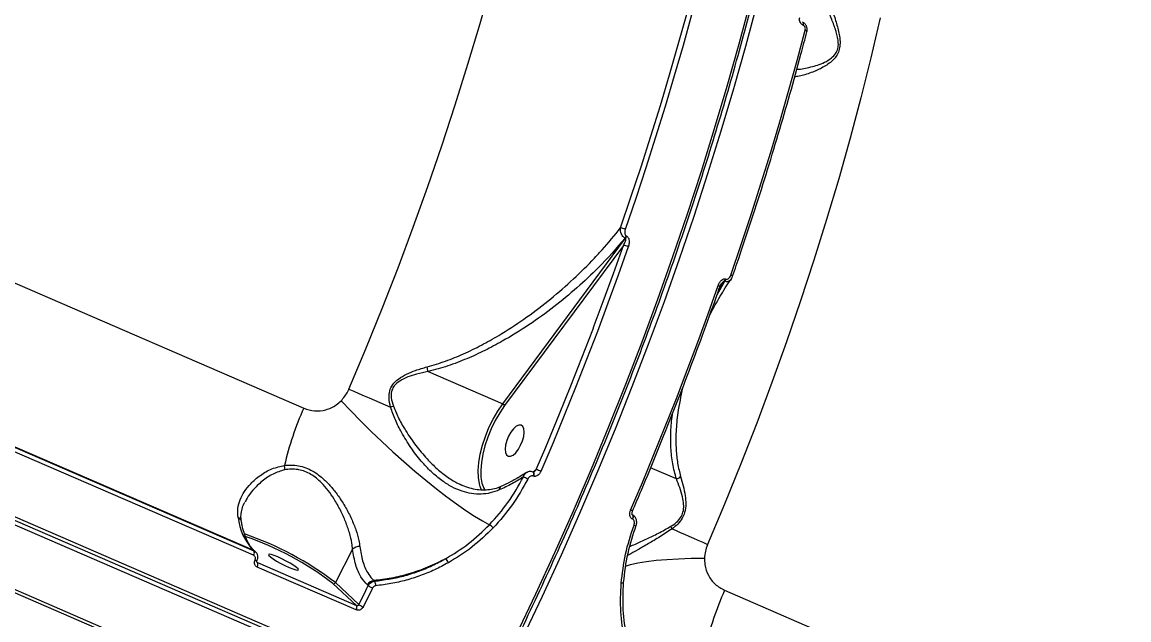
# Model space of a CAD drawing. Header units: millimetres. Extents: x -6523 to 7556, y -5559 to 6101.
# Drawn here: x 2301 to 2596.1, y -2129.6 to -1970.1 of the extents above; entities that cross this region are included whole.
import ezdxf

# ---------------------------------------------------------------- set-up
doc = ezdxf.new("R2010")
doc.units = ezdxf.units.MM
for name, color, linetype in [('DIKOM_ОБЪЕКТ', 7, 'Continuous'), ('DIKOM_РАЗМЕР_ЗОНА', 7, 'Continuous'), ('DIKOM_РАЗМЕР_ОБЪЕКТА', 7, 'Continuous')]:
    doc.layers.add(name, color=color, linetype=linetype)
doc.styles.add('style1', font='arial.ttf', dxfattribs={"width": 0.8})
doc.dimstyles.new('1-50', dxfattribs={"dimtxt": 300, "dimasz": 200, "dimexe": 100, "dimexo": 0, "dimgap": 100, "dimtad": 1, "dimtxsty": 'style1', "dimcen": 200, "dimclrd": 7, "dimclre": 7, "dimclrt": 7, "dimadec": 1, "dimazin": 2, "dimtfac": 1, "dimtmove": 0, "dimatfit": 2, "dimfxl": 0, "dimlwd": 25, "dimlwe": 18, "dimarcsym": 0})

# ---------------------------------------------------------------- blocks, each defined once
blk = doc.blocks.new('*D10')
at = {"layer": 'Defpoints', "color": 0, "transparency": 16777216}
for p in [(-1823.23, 4314.24), (3842.01, -3170.82), (6537.88, -3170.82)]:
    blk.add_point(p, dxfattribs=at)
at = {"layer": 'DIKOM_РАЗМЕР_ОБЪЕКТА', "color": 7, "lineweight": 18, "transparency": 16777216}
for p, q in [((-1823.23, 4314.24), (6637.88, 4314.24)), ((3842.01, -3170.82), (6637.88, -3170.82))]:
    blk.add_line(p, q, dxfattribs=at)
at = {"layer": 'DIKOM_РАЗМЕР_ОБЪЕКТА', "color": 7, "lineweight": 25, "transparency": 16777216}
blk.add_line((6537.88, 3914.24), (6537.88, -2770.82), dxfattribs=at)
at = {"layer": 'DIKOM_РАЗМЕР_ОБЪЕКТА', "color": 7, "transparency": 16777216}
for points in [[(6471.22, 3914.24), (6604.55, 3914.24), (6537.88, 4314.24)], [(6471.22, -2770.82), (6604.55, -2770.82), (6537.88, -3170.82)]]:
    blk.add_solid(points, dxfattribs=at)
at = {"layer": 'DIKOM_РАЗМЕР_ОБЪЕКТА', "color": 7, "transparency": 16777216, "insert": (6304.71, 207.11), "char_height": 300, "attachment_point": 5, "rotation": 90, "style": 'style1'}
blk.add_mtext('7500', dxfattribs=at)
blk = doc.blocks.new('*D11')
at = {"layer": 'Defpoints', "color": 0, "transparency": 16777216}
for p in [(-5022.71, -299.32), (4115.33, -1753.09), (4115.33, -4391.39)]:
    blk.add_point(p, dxfattribs=at)
at = {"layer": 'DIKOM_РАЗМЕР_ОБЪЕКТА', "color": 7, "lineweight": 18, "transparency": 16777216}
for p, q in [((-5022.71, -299.32), (-5022.71, -4491.39)), ((4115.33, -1753.09), (4115.33, -4491.39))]:
    blk.add_line(p, q, dxfattribs=at)
at = {"layer": 'DIKOM_РАЗМЕР_ОБЪЕКТА', "color": 7, "lineweight": 25, "transparency": 16777216}
blk.add_line((-4622.71, -4391.39), (3715.33, -4391.39), dxfattribs=at)
at = {"layer": 'DIKOM_РАЗМЕР_ОБЪЕКТА', "color": 7, "transparency": 16777216}
for points in [[(-4622.71, -4324.73), (-4622.71, -4458.06), (-5022.71, -4391.39)], [(3715.33, -4324.73), (3715.33, -4458.06), (4115.33, -4391.39)]]:
    blk.add_solid(points, dxfattribs=at)
at = {"layer": 'DIKOM_РАЗМЕР_ОБЪЕКТА', "color": 7, "transparency": 16777216, "insert": (-175.12, -4158.22), "char_height": 300, "attachment_point": 5, "style": 'style1'}
blk.add_mtext('9150', dxfattribs=at)
blk = doc.blocks.new('*D12')
at = {"layer": 'Defpoints', "color": 0, "transparency": 16777216}
for p in [(-6522.71, -395.62), (6102.86, -1877.31), (6102.86, -5458.89)]:
    blk.add_point(p, dxfattribs=at)
at = {"layer": 'DIKOM_РАЗМЕР_ЗОНА', "color": 7, "lineweight": 18, "transparency": 16777216}
for p, q in [((-6522.71, -395.62), (-6522.71, -5558.89)), ((6102.86, -1877.31), (6102.86, -5558.89))]:
    blk.add_line(p, q, dxfattribs=at)
at = {"layer": 'DIKOM_РАЗМЕР_ЗОНА', "color": 7, "lineweight": 25, "transparency": 16777216}
blk.add_line((-6122.71, -5458.89), (5702.86, -5458.89), dxfattribs=at)
at = {"layer": 'DIKOM_РАЗМЕР_ЗОНА', "color": 7, "transparency": 16777216}
for points in [[(-6122.71, -5392.23), (-6122.71, -5525.56), (-6522.71, -5458.89)], [(5702.86, -5392.23), (5702.86, -5525.56), (6102.86, -5458.89)]]:
    blk.add_solid(points, dxfattribs=at)
at = {"layer": 'DIKOM_РАЗМЕР_ЗОНА', "color": 7, "transparency": 16777216, "insert": (78.38, -5225.72), "char_height": 300, "attachment_point": 5, "style": 'style1'}
blk.add_mtext('12600', dxfattribs=at)
blk = doc.blocks.new('*D13')
at = {"layer": 'Defpoints', "color": 0, "transparency": 16777216}
for p in [(-2358.18, 6101.03), (4341.71, -4605.15), (7455.88, -4605.15)]:
    blk.add_point(p, dxfattribs=at)
at = {"layer": 'DIKOM_РАЗМЕР_ЗОНА', "color": 7, "lineweight": 18, "transparency": 16777216}
for p, q in [((-2358.18, 6101.03), (7555.88, 6101.03)), ((4341.71, -4605.15), (7555.88, -4605.15))]:
    blk.add_line(p, q, dxfattribs=at)
at = {"layer": 'DIKOM_РАЗМЕР_ЗОНА', "color": 7, "lineweight": 25, "transparency": 16777216}
blk.add_line((7455.88, 5701.03), (7455.88, -4205.15), dxfattribs=at)
at = {"layer": 'DIKOM_РАЗМЕР_ЗОНА', "color": 7, "transparency": 16777216}
for points in [[(7389.22, 5701.03), (7522.55, 5701.03), (7455.88, 6101.03)], [(7389.22, -4205.15), (7522.55, -4205.15), (7455.88, -4605.15)]]:
    blk.add_solid(points, dxfattribs=at)
at = {"layer": 'DIKOM_РАЗМЕР_ЗОНА', "color": 7, "transparency": 16777216, "insert": (7222.71, 375.61), "char_height": 300, "attachment_point": 5, "rotation": 90, "style": 'style1'}
blk.add_mtext('10700', dxfattribs=at)

msp = doc.modelspace()

# ---------------------------------------------------------------- linework, layer by layer
at = {"layer": 'DIKOM_ОБЪЕКТ', "color": 7, "linetype": 'Continuous', "lineweight": 15}
for p, q in [((2087.217, -1948.013), (2376.074, -2073.111)), ((2509.122, -1970.108), (2509.094, -1970.097)), ((2509.235, -1970.882), (2509.208, -1970.87)), ((2021.788, -1982.987), (2421.236, -2155.98)), ((2022.523, -1982.38), (2421.97, -2155.372)), ((2421.06, -2157.137), (2021.613, -1984.145)), ((2429.156, -2071.956), (2461.906, -2027.777)), ((2461.906, -2027.777), (2461.806, -2027.733)), ((2462.101, -2027.165), (2462.201, -2027.209)), ((2461.351, -2029.666), (2429.653, -2072.428)), ((2486.305, -2042.836), (2488.416, -2039.258)), ((2488.316, -2039.214), (2486.922, -2041.094)), ((2488.416, -2039.258), (2488.316, -2039.214)), ((2488.611, -2038.646), (2488.711, -2038.689)), ((2409.256, -2063.338), (2429.156, -2071.956)), ((2362.576, -2111.01), (2294.076, -2081.344)), ((2362.698, -2112.372), (2294.198, -2082.706)), ((2294.298, -2081.55), (2362.798, -2111.216)), ((2438.09, -2089.456), (2440.626, -2083.479)), ((2437.256, -2090.144), (2438.09, -2089.456)), ((2475.467, -2092.012), (2468.601, -2089.039)), ((2437.3, -2090.163), (2437.222, -2090.129)), ((2437.306, -2091.25), (2437.228, -2091.216)), ((2418.273, -2093.629), (2418.466, -2093.711)), ((2424.094, -2094.523), (2424.355, -2095.006)), ((2428.643, -2094.048), (2428.671, -2094.035)), ((2463.788, -2101.634), (2463.71, -2101.6)), ((2463.793, -2102.721), (2463.715, -2102.688)), ((2278.012, -2113.282), (2346.512, -2142.948)), ((2278.726, -2112.711), (2347.227, -2142.377)), ((2362.798, -2111.216), (2362.576, -2111.01)), ((2363.251, -2111.512), (2363.029, -2111.305)), ((2389.096, -2110.779), (2384.51, -2119.672)), ((2363.601, -2114.194), (2363.758, -2114.34)), ((2390.065, -2126.939), (2363.655, -2115.501)), ((2363.758, -2114.34), (2390.168, -2125.777)), ((2394.766, -2119.113), (2394.951, -2119.285)), ((2390.168, -2125.777), (2383.871, -2119.934)), ((2384.51, -2119.672), (2390.789, -2125.499)), ((2393.252, -2120.478), (2393.052, -2120.292)), ((2488.315, -2121.721), (2777.172, -2246.819))]:
    msp.add_line(p, q, dxfattribs=at)
at = {"layer": 'DIKOM_ОБЪЕКТ', "color": 7, "linetype": 'Continuous', "lineweight": 15, "flags": 128}
for points in [[(2388.135, -2068.035), (2392.648, -2057.296), (2397.014, -2046.509), (2401.227, -2035.683), (2405.284, -2024.828), (2409.181, -2013.955), (2412.914, -2003.074), (2416.481, -1992.194), (2419.878, -1981.326), (2423.101, -1970.481), (2426.147, -1959.667)], [(2460.572, -2025.023), (2463.354, -2016.848), (2466.051, -2008.673), (2468.66, -2000.503), (2471.182, -1992.342), (2473.613, -1984.192), (2475.954, -1976.057), (2478.204, -1967.941), (2480.362, -1959.848)], [(2481.658, -1960.073), (2479.496, -1968.184), (2477.241, -1976.318), (2474.895, -1984.471), (2472.458, -1992.639), (2469.931, -2000.818), (2467.316, -2009.006), (2464.613, -2017.199), (2461.825, -2025.393)], [(2421.97, -2155.372), (2427.434, -2144.578), (2432.773, -2133.684), (2437.984, -2122.698), (2443.063, -2111.631), (2448.004, -2100.49), (2452.805, -2089.287), (2457.46, -2078.029), (2461.966, -2066.728), (2466.319, -2055.391), (2470.516, -2044.029), (2474.553, -2032.652), (2478.426, -2021.268), (2482.132, -2009.888), (2485.669, -1998.52), (2489.033, -1987.176), (2492.221, -1975.863), (2495.23, -1964.592)], [(2496.881, -1965.307), (2493.871, -1976.578), (2490.683, -1987.89), (2487.32, -1999.235), (2483.783, -2010.602), (2480.076, -2021.983), (2476.203, -2033.367), (2472.167, -2044.744), (2467.97, -2056.106), (2463.617, -2067.442), (2459.11, -2078.744), (2454.455, -2090.002), (2449.655, -2101.205), (2444.713, -2112.346), (2439.635, -2123.413), (2434.424, -2134.399), (2429.084, -2145.293), (2423.621, -2156.087)], [(2529.853, -1968.945), (2527.353, -1979.602), (2524.667, -1990.321), (2521.8, -2001.093), (2518.753, -2011.906), (2515.53, -2022.752), (2512.134, -2033.619), (2508.567, -2044.499), (2504.834, -2055.38), (2500.936, -2066.253), (2496.879, -2077.108), (2492.666, -2087.934), (2488.301, -2098.721), (2483.788, -2109.46)], [(2509.091, -1970.095), (2509.101, -1970.1), (2509.184, -1970.171), (2509.238, -1970.293), (2509.261, -1970.456), (2509.251, -1970.653), (2509.208, -1970.87)], [(2509.122, -1970.108), (2509.128, -1970.111), (2509.211, -1970.183), (2509.265, -1970.305), (2509.288, -1970.468), (2509.278, -1970.664), (2509.235, -1970.882)], [(2489.984, -2037.588), (2492.772, -2029.394), (2495.475, -2021.201), (2498.09, -2013.013), (2500.617, -2004.834), (2503.054, -1996.666), (2505.4, -1988.513), (2507.655, -1980.379), (2509.817, -1972.268)], [(2510.274, -1972.663), (2510.274, -1972.614), (2510.243, -1972.549), (2510.178, -1972.48), (2510.084, -1972.409), (2509.962, -1972.337), (2509.817, -1972.268)], [(2462.636, -2030.046), (2459.961, -2037.579), (2457.215, -2045.106), (2454.4, -2052.624), (2451.516, -2060.129), (2448.565, -2067.621), (2445.548, -2075.095), (2442.466, -2082.548), (2439.32, -2089.979)], [(2453.556, -2051.075), (2455.942, -2044.69), (2458.682, -2037.181), (2461.351, -2029.666)], [(2463.254, -2100.344), (2466.4, -2092.913), (2469.482, -2085.46), (2472.499, -2077.986), (2475.45, -2070.495), (2478.334, -2062.989), (2481.149, -2055.471), (2483.895, -2047.945), (2486.57, -2040.412)], [(2440.626, -2083.479), (2441.229, -2082.043), (2444.303, -2074.607), (2447.313, -2067.151), (2450.257, -2059.678), (2453.134, -2052.19), (2453.556, -2051.075)], [(2388.135, -2068.035), (2389.456, -2068.607), (2390.801, -2069.188), (2392.167, -2069.778), (2393.553, -2070.376), (2394.955, -2070.98), (2396.372, -2071.59), (2397.801, -2072.205), (2399.241, -2072.824)], [(2386.05, -2071.15), (2388.6, -2073.839), (2391.283, -2076.569), (2394.072, -2079.315), (2396.942, -2082.049), (2399.861, -2084.744), (2402.804, -2087.373), (2405.738, -2089.911), (2408.637, -2092.332), (2411.472, -2094.613), (2414.214, -2096.731), (2416.836, -2098.665), (2419.312, -2100.396), (2421.619, -2101.907), (2423.733, -2103.182), (2425.633, -2104.211)], [(2423.134, -2094.026), (2422.922, -2093.3), (2422.651, -2091.623), (2422.599, -2089.71), (2422.767, -2087.606), (2423.15, -2085.36), (2423.741, -2083.026), (2424.524, -2080.658), (2425.481, -2078.313), (2426.59, -2076.046), (2427.825, -2073.91), (2429.156, -2071.956)], [(2429.653, -2072.428), (2428.362, -2074.322), (2427.164, -2076.393), (2426.089, -2078.592), (2425.16, -2080.865), (2424.401, -2083.161), (2423.828, -2085.425), (2423.457, -2087.603), (2423.294, -2089.644), (2423.345, -2091.499), (2423.607, -2093.125), (2424.076, -2094.483), (2424.094, -2094.523)], [(2432.609, -2084.988), (2433.309, -2084.09), (2433.928, -2083.005), (2434.418, -2081.822), (2434.738, -2080.637), (2434.862, -2079.546), (2434.78, -2078.636), (2434.499, -2077.982), (2434.041, -2077.637), (2433.445, -2077.629), (2432.757, -2077.958), (2432.034, -2078.597), (2431.334, -2079.496), (2430.715, -2080.58), (2430.225, -2081.763), (2429.906, -2082.949), (2429.782, -2084.04), (2429.863, -2084.95), (2430.144, -2085.603), (2430.602, -2085.949), (2431.198, -2085.957), (2431.886, -2085.628), (2432.609, -2084.988)], [(2437.222, -2090.129), (2437.276, -2090.164), (2437.353, -2090.285), (2437.388, -2090.467), (2437.378, -2090.695), (2437.323, -2090.952), (2437.228, -2091.216)], [(2437.301, -2090.163), (2437.354, -2090.198), (2437.431, -2090.319), (2437.466, -2090.5), (2437.455, -2090.729), (2437.4, -2090.986), (2437.306, -2091.25)], [(2423.614, -2095.106), (2423.405, -2094.701), (2423.134, -2094.026)], [(2463.714, -2101.602), (2463.764, -2101.635), (2463.841, -2101.756), (2463.875, -2101.938), (2463.865, -2102.166), (2463.81, -2102.423), (2463.715, -2102.688)], [(2463.787, -2101.634), (2463.842, -2101.669), (2463.919, -2101.79), (2463.953, -2101.972), (2463.943, -2102.2), (2463.888, -2102.457), (2463.793, -2102.721)], [(2474.298, -2105.33), (2475.361, -2105.795), (2476.463, -2106.276), (2477.602, -2106.773), (2478.777, -2107.285), (2479.984, -2107.81), (2481.223, -2108.348), (2482.492, -2108.898), (2483.788, -2109.46)], [(2363.029, -2111.305), (2362.881, -2111.184), (2362.576, -2111.01)], [(2369.154, -2112.813), (2368.169, -2112.416), (2367.386, -2112.166), (2366.869, -2112.081), (2366.66, -2112.17), (2366.775, -2112.423), (2367.205, -2112.823), (2367.915, -2113.335), (2368.849, -2113.918), (2369.929, -2114.525), (2371.07, -2115.108), (2372.177, -2115.618), (2373.162, -2116.014), (2373.945, -2116.265), (2374.462, -2116.349), (2374.672, -2116.261), (2374.557, -2116.007), (2374.127, -2115.608), (2373.416, -2115.096), (2372.483, -2114.512), (2371.402, -2113.905), (2370.262, -2113.323), (2369.154, -2112.813)], [(2461.848, -2115.242), (2463.262, -2114.823), (2465.202, -2114.396), (2467.474, -2114.025), (2470.058, -2113.714), (2472.928, -2113.466), (2476.055, -2113.283), (2479.409, -2113.166), (2482.956, -2113.118)], [(2390.789, -2125.499), (2391.098, -2124.873), (2391.407, -2124.246), (2391.716, -2123.619), (2392.024, -2122.991), (2392.332, -2122.364), (2392.639, -2121.736), (2392.946, -2121.107), (2393.252, -2120.478)], [(2394.436, -2121.102), (2394.129, -2121.732), (2393.822, -2122.362), (2393.514, -2122.991), (2393.205, -2123.621), (2392.896, -2124.25), (2392.587, -2124.878), (2392.277, -2125.506), (2391.967, -2126.134)], [(2461.297, -2119.656), (2461.341, -2119.695), (2461.35, -2119.731), (2461.324, -2119.765), (2461.264, -2119.794), (2461.172, -2119.819), (2461.051, -2119.837), (2460.906, -2119.848), (2460.741, -2119.852)]]:
    msp.add_lwpolyline(points, dxfattribs=at)
at = {"layer": 'DIKOM_ОБЪЕКТ', "color": 7, "linetype": 'Continuous', "lineweight": 15}
for centre, radius, start, end in [((2459.855, -2029.764), 4.795, 65.74655, 81.4), ((2460.064, -2026.467), 2.154, 323.97883, 341.07836), ((2460.164, -2026.51), 2.154, 323.97883, 341.07836), ((2460.647, -2034.411), 4.796, 65.49765, 81.56455), ((2486.553, -2037.937), 2.177, 324.07106, 340.98613), ((2486.653, -2037.98), 2.177, 324.07106, 340.98613), ((2489.789, -2038.416), 0.85, 37.27049, 76.74757), ((2486.382, -2041.241), 0.85, 37.77068, 77.18828), ((2364.359, -2072.746), 45.872, 11.83456, 13.41509), ((2428.818, -2072.81), 0.918, 24.58554, 68.35062), ((2455.274, -2108.257), 86.648, 156.07043, 166.75004), ((2392.894, -2052.688), 21.113, 287.49553, 289.58734), ((2367.562, -2089.119), 3.446, 352.32114, 12.09027), ((2405.88, -2166.973), 83.943, 66.52382, 67.43602), ((2424.479, -2113.548), 24.317, 62.20603, 65.27389), ((2474.639, -2089.205), 2.927, 286.43153, 311.85891), ((2429.138, -2094.835), 0.93, 122.2037, 187.10395), ((2457.645, -2113.672), 14.461, 64.94686, 67.17744), ((2373.593, -2100.674), 15.106, 186.07414, 223.17558), ((2358.1, -2103.556), 1.367, 12.28342, 69.81308), ((2422.525, -2108.721), 5.478, 41.80124, 55.42746), ((2465.666, -2100.476), 4.119, 248.6116, 256.46366), ((2332.671, -2187.229), 85.155, 52.49921, 71.09237), ((2333.527, -2185.571), 82.72, 52.51157, 70.98593), ((2470.977, -2106.357), 3.476, 17.18949, 29.62684), ((2390.856, -2112.512), 2.47, 85.96774, 135.42289), ((2361.737, -2111.707), 1.169, 325.30938, 24.81335), ((2411.826, -2115.503), 3.043, 21.98261, 46.49984), ((2363.675, -2112.652), 1.139, 238.59938, 267.46754), ((2362.69, -2114.831), 1.175, 325.22253, 24.68776), ((2394.989, -2121.274), 2.172, 95.89616, 153.13373), ((2393.462, -2120.338), 1.824, 355.03064, 35.26567), ((2384.047, -2119.452), 0.513, 249.89988, 334.57654), ((2397.353, -2114.123), 7.564, 237.16838, 247.31834), ((2567.516, -2156.866), 86.648, 156.07043, 166.75004), ((2389.1, -2126.268), 1.175, 325.19553, 24.69349), ((2394.561, -2119.913), 6.74, 235.96493, 247.36306)]:
    msp.add_arc(centre, radius, start, end, dxfattribs=at)
for points, knots in [([(2422.523, -2155.52), (2423.435, -2153.737), (2426.081, -2148.567), (2430.379, -2139.936), (2435.375, -2129.607), (2440.254, -2119.198), (2445.012, -2108.718), (2449.648, -2098.177), (2454.156, -2087.58), (2458.534, -2076.937), (2462.779, -2066.255), (2466.886, -2055.542), (2470.854, -2044.807), (2474.678, -2034.058), (2478.357, -2023.301), (2481.888, -2012.547), (2485.267, -2001.802), (2488.493, -1991.075), (2491.562, -1980.373), (2494.473, -1969.706), (2497.222, -1959.08), (2499.81, -1948.504), (2502.232, -1937.986), (2504.489, -1927.533), (2506.576, -1917.154), (2508.494, -1906.856), (2510.241, -1896.647), (2511.815, -1886.534), (2513.215, -1876.526), (2514.44, -1866.629), (2515.49, -1856.852), (2516.362, -1847.201), (2517.058, -1837.683), (2517.575, -1828.307), (2517.914, -1819.078), (2518.074, -1810.004), (2518.056, -1801.091), (2517.859, -1792.347), (2517.482, -1783.777), (2516.928, -1775.388), (2516.195, -1767.187), (2515.284, -1759.179), (2514.196, -1751.371), (2512.931, -1743.768), (2511.492, -1736.377), (2509.877, -1729.202), (2508.089, -1722.249), (2506.128, -1715.524), (2503.997, -1709.032), (2501.696, -1702.777), (2499.228, -1696.765), (2496.593, -1691), (2493.795, -1685.487), (2490.835, -1680.23), (2487.715, -1675.233), (2484.439, -1670.498), (2481.003, -1666.043), (2477.916, -1662.379), (2475.914, -1660.313), (2475.164, -1659.539)], [0, 0, 0, 0, 0.0093744, 0.0271862, 0.0449982, 0.0628104, 0.0806222, 0.0984341, 0.1162458, 0.1340577, 0.1518698, 0.1696817, 0.1874938, 0.205306, 0.2231183, 0.2409306, 0.2587432, 0.2765559, 0.2943692, 0.3121824, 0.3299962, 0.3478101, 0.3656243, 0.383439, 0.4012544, 0.4190699, 0.4368858, 0.4547027, 0.4725198, 0.4903376, 0.5081558, 0.5259752, 0.5437951, 0.5616154, 0.5794369, 0.5972592, 0.6150823, 0.6329064, 0.6507313, 0.668557, 0.6863836, 0.7042112, 0.7220398, 0.7398689, 0.7576988, 0.7755289, 0.7933595, 0.8111901, 0.8290198, 0.8468486, 0.8646756, 0.8825008, 0.9003223, 0.9181399, 0.9359524, 0.9537585, 0.9715573, 0.9893478, 1, 1, 1, 1]), ([(2514.453, -1958.807), (2514.933, -1960.378), (2515.905, -1963.56), (2517.466, -1968.078), (2518.516, -1971.579), (2518.997, -1973.882), (2519.167, -1975.658), (2518.984, -1977.391), (2518.32, -1979.009), (2517.223, -1980.313), (2515.901, -1981.365), (2514.064, -1982.464), (2511.475, -1983.627), (2509.043, -1984.353), (2507.529, -1984.669), (2507.081, -1984.68), (2507.021, -1984.681)], [0, 0, 0, 0, 0.1333208, 0.2698817, 0.3489202, 0.3889464, 0.4301403, 0.4686805, 0.5073077, 0.5591591, 0.6106267, 0.6622139, 0.7690798, 0.9137385, 0.9884307, 1, 1, 1, 1]), ([(2507.573, -1982.685), (2507.652, -1982.687), (2508.647, -1982.716), (2510.615, -1982.246), (2513.102, -1981.596), (2514.997, -1980.873), (2516.677, -1979.863), (2517.942, -1978.632), (2518.591, -1977.191), (2518.708, -1975.653), (2518.485, -1974.116), (2518.194, -1973.05), (2517.695, -1971.437), (2516.605, -1968.605), (2514.783, -1964.358), (2513.574, -1961.367), (2512.97, -1959.871)], [0, 0, 0, 0, 0.0141267, 0.1762021, 0.2521665, 0.3281734, 0.4035255, 0.4569114, 0.4953905, 0.5337785, 0.5726685, 0.6118176, 0.6182218, 0.7033486, 0.8516411, 1, 1, 1, 1]), ([(2509.208, -1970.87), (2509.147, -1970.84), (2508.946, -1970.74), (2508.641, -1970.449), (2508.382, -1969.965), (2508.264, -1969.396), (2508.325, -1969.03), (2508.355, -1968.847)], [0, 0, 0, 0, 0.0931394, 0.3039101, 0.5302453, 0.7651971, 1, 1, 1, 1]), ([(2510.26, -1972.657), (2510.279, -1972.599), (2510.379, -1972.298), (2510.349, -1971.674), (2510.083, -1970.931), (2509.635, -1970.374), (2509.266, -1970.201), (2509.113, -1970.129)], [0, 0, 0, 0, 0.0605725, 0.3168131, 0.5931649, 0.8307955, 1, 1, 1, 1]), ([(2509.817, -1972.268), (2509.838, -1972.143), (2509.88, -1971.894), (2509.8, -1971.505), (2509.623, -1971.172), (2509.414, -1970.97), (2509.277, -1970.902), (2509.235, -1970.882)], [0, 0, 0, 0, 0.2337586, 0.4673462, 0.6955405, 0.908701, 1, 1, 1, 1]), ([(2490.466, -2037.901), (2491.114, -2036.014), (2492.992, -2030.542), (2495.99, -2021.485), (2499.405, -2010.737), (2502.667, -2000.005), (2505.771, -1989.297), (2508.292, -1980.184), (2509.75, -1974.65), (2510.274, -1972.663)], [0, 0, 0, 0, 0.0864652, 0.2507511, 0.4150417, 0.5793365, 0.743631, 0.9079307, 1, 1, 1, 1]), ([(2408.979, -2062.103), (2410.633, -2061.616), (2413.942, -2060.642), (2418.769, -2058.635), (2423.494, -2056.335), (2428.912, -2053.279), (2434.866, -2049.404), (2441.263, -2044.578), (2447.327, -2039.372), (2452.076, -2034.727), (2456.532, -2029.961), (2458.966, -2026.986), (2460.572, -2025.023)], [0, 0, 0, 0, 0.0776046, 0.1552642, 0.2354692, 0.3156982, 0.4385181, 0.5613742, 0.6872828, 0.8132001, 0.8767632, 1, 1, 1, 1]), ([(2461.806, -2027.733), (2459.481, -2030.396), (2455.47, -2034.988), (2448.993, -2041.037), (2442.819, -2046.157), (2436.18, -2050.955), (2429.967, -2054.796), (2424.403, -2057.755), (2419.564, -2059.972), (2414.528, -2061.929), (2411.013, -2062.868), (2409.256, -2063.338)], [0, 0, 0, 0, 0.1721621, 0.2969448, 0.4217194, 0.549574, 0.6773925, 0.756947, 0.8364838, 0.9182731, 1, 1, 1, 1]), ([(2461.806, -2027.733), (2461.706, -2027.679), (2461.488, -2027.56), (2461.161, -2027.247), (2460.852, -2026.792), (2460.599, -2026.139), (2460.52, -2025.521), (2460.56, -2025.137), (2460.572, -2025.023)], [0, 0, 0, 0, 0.1137169, 0.2493546, 0.4227299, 0.6134766, 0.8848178, 1, 1, 1, 1]), ([(2461.351, -2029.666), (2461.513, -2029.359), (2461.749, -2028.914), (2461.94, -2028.346), (2461.999, -2028.045), (2461.987, -2027.875), (2461.946, -2027.801), (2461.919, -2027.785), (2461.906, -2027.777)], [0, 0, 0, 0, 0.4959179, 0.719828, 0.8702563, 0.9510287, 0.9759122, 1, 1, 1, 1]), ([(2461.825, -2025.393), (2461.752, -2025.667), (2461.646, -2026.067), (2461.694, -2026.59), (2461.797, -2026.883), (2461.941, -2027.076), (2462.052, -2027.138), (2462.101, -2027.165)], [0, 0, 0, 0, 0.4299975, 0.6256975, 0.7880858, 0.9052734, 1, 1, 1, 1]), ([(2462.201, -2027.209), (2462.28, -2027.253), (2462.454, -2027.351), (2462.679, -2027.66), (2462.847, -2028.139), (2462.91, -2028.925), (2462.792, -2029.587), (2462.652, -2030.001), (2462.636, -2030.046)], [0, 0, 0, 0, 0.093371, 0.2087126, 0.3720693, 0.5793296, 0.9536802, 1, 1, 1, 1]), ([(2484.249, -2048.57), (2484.271, -2048.523), (2485.029, -2046.916), (2486.801, -2043.845), (2488.709, -2040.599), (2489.881, -2038.929), (2490.036, -2038.708)], [0, 0, 0, 0, 0.0139275, 0.4754485, 0.9305251, 1, 1, 1, 1]), ([(2486.57, -2040.412), (2486.693, -2040.12), (2486.928, -2039.558), (2487.43, -2038.954), (2487.905, -2038.651), (2488.291, -2038.556), (2488.504, -2038.616), (2488.611, -2038.646)], [0, 0, 0, 0, 0.3047195, 0.5876098, 0.7664915, 0.8828426, 1, 1, 1, 1]), ([(2488.316, -2039.214), (2488.301, -2039.21), (2488.266, -2039.2), (2488.191, -2039.216), (2488.028, -2039.299), (2487.741, -2039.558), (2487.564, -2039.842), (2487.451, -2040.022)], [0, 0, 0, 0, 0.0413662, 0.0922137, 0.1844838, 0.481263, 1, 1, 1, 1]), ([(2490.045, -2038.715), (2489.92, -2038.876), (2489.693, -2039.169), (2489.238, -2039.347), (2488.814, -2039.381), (2488.551, -2039.299), (2488.416, -2039.258)], [0, 0, 0, 0, 0.326839, 0.5933102, 0.7911976, 1, 1, 1, 1]), ([(2488.711, -2038.689), (2488.78, -2038.709), (2488.918, -2038.748), (2489.162, -2038.689), (2489.457, -2038.498), (2489.764, -2038.121), (2489.909, -2037.771), (2489.984, -2037.588)], [0, 0, 0, 0, 0.1205662, 0.2406501, 0.4167768, 0.694974, 1, 1, 1, 1]), ([(2490.056, -2038.703), (2490.091, -2038.659), (2490.278, -2038.424), (2490.376, -2038.132), (2490.456, -2037.896)], [0, 0, 0, 0, 0.18835472, 1, 1, 1, 1]), ([(2463.768, -2100.572), (2464.56, -2098.714), (2466.857, -2093.325), (2470.559, -2084.367), (2474.828, -2073.692), (2478.96, -2062.984), (2482.883, -2052.441), (2485.547, -2045.014), (2486.896, -2041.169), (2487.054, -2040.72)], [0, 0, 0, 0, 0.0939952, 0.2725882, 0.4511844, 0.6297832, 0.8083807, 0.977583, 1, 1, 1, 1]), ([(2487.075, -2040.727), (2487.096, -2040.647), (2487.173, -2040.346), (2487.346, -2040.106), (2487.472, -2039.931)], [0, 0, 0, 0, 0.2683524, 1, 1, 1, 1]), ([(2399.241, -2072.824), (2399.053, -2072.012), (2398.725, -2070.598), (2398.905, -2068.493), (2399.767, -2066.69), (2401.386, -2065.173), (2403.49, -2063.966), (2406.081, -2062.93), (2407.944, -2062.398), (2408.979, -2062.103)], [0, 0, 0, 0, 0.149115, 0.2596162, 0.3716526, 0.4987613, 0.6525334, 0.8069862, 1, 1, 1, 1]), ([(2409.256, -2063.338), (2408.229, -2063.553), (2406.398, -2063.935), (2403.839, -2064.73), (2401.781, -2065.705), (2400.29, -2066.926), (2399.695, -2068.003), (2399.386, -2069.074), (2399.335, -2070.565), (2399.737, -2071.837), (2399.972, -2072.579)], [0, 0, 0, 0, 0.2010484, 0.3583932, 0.5149434, 0.6384977, 0.7217737, 0.7449518, 0.8512628, 1, 1, 1, 1]), ([(2386.05, -2071.15), (2386.714, -2070.356), (2387.448, -2069.48), (2387.998, -2068.346), (2388.088, -2068.141), (2388.135, -2068.035)], [0, 0, 0, 0, 0.82179071, 0.90786278, 1, 1, 1, 1]), ([(2477.134, -2067.652), (2476.65, -2069.898), (2475.814, -2073.783), (2475.304, -2079.321), (2475.309, -2083.81), (2475.709, -2087.856), (2476.297, -2090.206), (2476.592, -2091.385)], [0, 0, 0, 0, 0.2805222, 0.4849981, 0.6907754, 0.8447907, 1, 1, 1, 1]), ([(2376.074, -2073.111), (2377.032, -2073.42), (2378.93, -2074.031), (2381.981, -2073.684), (2384.417, -2072.619), (2385.62, -2071.537), (2386.05, -2071.15)], [0, 0, 0, 0, 0.28856791, 0.57162072, 0.84702401, 1, 1, 1, 1]), ([(2428.216, -2094.95), (2427.426, -2095.243), (2425.844, -2095.83), (2423.353, -2096.119), (2420.827, -2095.96), (2418.196, -2095.311), (2415.54, -2094.152), (2412.769, -2092.41), (2410.034, -2090.117), (2407.241, -2087.147), (2404.563, -2083.625), (2402.293, -2079.891), (2400.435, -2076.299), (2399.639, -2073.982), (2399.241, -2072.824)], [0, 0, 0, 0, 0.0676077, 0.1352434, 0.2056851, 0.2761673, 0.3555595, 0.4349952, 0.5267486, 0.6185508, 0.725881, 0.833248, 0.9166774, 1, 1, 1, 1]), ([(2399.972, -2072.579), (2400.446, -2073.722), (2401.394, -2076.011), (2403.472, -2079.504), (2405.934, -2083.123), (2408.758, -2086.512), (2411.657, -2089.388), (2414.46, -2091.571), (2416.682, -2092.992), (2417.94, -2093.496), (2418.273, -2093.629)], [0, 0, 0, 0, 0.1264467, 0.2530793, 0.4127257, 0.5723061, 0.7076026, 0.8428146, 0.9584504, 1, 1, 1, 1]), ([(2475.467, -2092.012), (2475.101, -2090.662), (2474.369, -2087.959), (2473.946, -2083.699), (2473.971, -2079.345), (2474.131, -2076.285), (2474.421, -2074.704), (2474.44, -2074.6)], [0, 0, 0, 0, 0.2414054, 0.4829741, 0.7326862, 0.982456, 1, 1, 1, 1]), ([(2358.571, -2102.273), (2358.51, -2101.466), (2358.387, -2099.852), (2359.045, -2097.512), (2360.217, -2095.288), (2361.997, -2093.073), (2364.422, -2090.978), (2367.445, -2089.167), (2369.797, -2088.648), (2370.932, -2088.397)], [0, 0, 0, 0, 0.13166345, 0.26349112, 0.3951378, 0.52687463, 0.68829593, 0.84953337, 1, 1, 1, 1]), ([(2370.978, -2089.579), (2369.922, -2089.899), (2367.719, -2090.565), (2364.884, -2092.57), (2362.608, -2094.809), (2361.122, -2096.724), (2360.601, -2097.83), (2360.442, -2098.168)], [0, 0, 0, 0, 0.2220705, 0.4634828, 0.7115241, 0.9116396, 1, 1, 1, 1]), ([(2370.932, -2088.397), (2371.54, -2088.341), (2372.756, -2088.23), (2374.676, -2088.42), (2376.606, -2088.957), (2378.982, -2090.076), (2381.357, -2091.905), (2383.586, -2094.273), (2385.51, -2096.783), (2387.291, -2099.606), (2388.854, -2102.659), (2390.039, -2105.631), (2390.748, -2108.108), (2390.952, -2109.513), (2391.029, -2110.048)], [0, 0, 0, 0, 0.0610564, 0.1220437, 0.1836224, 0.2451876, 0.3548575, 0.4369243, 0.5191013, 0.6228227, 0.7265993, 0.8310914, 0.9355794, 1, 1, 1, 1]), ([(2389.096, -2110.779), (2389.04, -2110.241), (2388.892, -2108.83), (2388.305, -2106.354), (2387.288, -2103.394), (2385.923, -2100.36), (2384.349, -2097.565), (2382.634, -2095.08), (2380.637, -2092.758), (2378.509, -2090.996), (2376.4, -2089.966), (2375.204, -2089.623), (2373.968, -2089.412), (2372.686, -2089.33), (2371.547, -2089.496), (2370.978, -2089.579)], [0, 0, 0, 0, 0.0653924, 0.1716653, 0.2779464, 0.3832133, 0.4884154, 0.5706785, 0.6528035, 0.7604341, 0.8161616, 0.8718866, 0.8800457, 0.9399721, 1, 1, 1, 1]), ([(2437.569, -2090.005), (2437.641, -2089.945), (2437.841, -2089.779), (2437.993, -2089.582), (2438.09, -2089.456)], [0, 0, 0, 0, 0.3602453, 1, 1, 1, 1]), ([(2425.633, -2104.211), (2427.348, -2102.285), (2430.821, -2098.386), (2433.363, -2093.788), (2434.65, -2091.46)], [0, 0, 0, 0, 0.4938046, 1, 1, 1, 1]), ([(2435.818, -2092.036), (2434.537, -2094.358), (2431.945, -2099.06), (2428.402, -2103.05), (2426.608, -2105.07)], [0, 0, 0, 0, 0.4938789, 1, 1, 1, 1]), ([(2434.65, -2091.46), (2433.663, -2092.089), (2431.678, -2093.353), (2429.374, -2094.416), (2428.216, -2094.95)], [0, 0, 0, 0, 0.4974106, 1, 1, 1, 1]), ([(2435.351, -2090.341), (2434.847, -2090.684), (2433.569, -2091.553), (2431.33, -2092.79), (2429.504, -2093.614), (2428.63, -2094.01)], [0, 0, 0, 0, 0.2532783, 0.6420325, 1, 1, 1, 1]), ([(2434.65, -2091.46), (2434.744, -2091.224), (2434.916, -2090.79), (2435.25, -2090.525), (2435.402, -2090.403)], [0, 0, 0, 0, 0.5434359, 1, 1, 1, 1]), ([(2437.215, -2090.149), (2437.065, -2090.089), (2436.736, -2089.959), (2436.177, -2090.014), (2435.718, -2090.158), (2435.497, -2090.335), (2435.432, -2090.387)], [0, 0, 0, 0, 0.2523852, 0.5556977, 0.8701373, 1, 1, 1, 1]), ([(2437.228, -2091.216), (2437.175, -2091.198), (2437.036, -2091.151), (2436.769, -2091.17), (2436.428, -2091.312), (2436.077, -2091.604), (2435.905, -2091.891), (2435.818, -2092.036)], [0, 0, 0, 0, 0.1010129, 0.2613538, 0.4606985, 0.7265364, 1, 1, 1, 1]), ([(2437.569, -2090.005), (2437.543, -2090.029), (2437.479, -2090.089), (2437.379, -2090.137), (2437.308, -2090.158), (2437.277, -2090.158), (2437.292, -2090.159), (2437.296, -2090.161), (2437.297, -2090.162)], [0, 0, 0, 0, 0.16488673, 0.40684765, 0.58843969, 0.74321863, 0.91836806, 1, 1, 1, 1]), ([(2439.32, -2089.979), (2439.202, -2090.205), (2438.979, -2090.634), (2438.493, -2091.079), (2438.02, -2091.304), (2437.618, -2091.351), (2437.4, -2091.281), (2437.306, -2091.25)], [0, 0, 0, 0, 0.2791856, 0.5293918, 0.7215975, 0.8794165, 1, 1, 1, 1]), ([(2473.999, -2104.638), (2474.508, -2104.303), (2475.468, -2103.67), (2476.645, -2102.382), (2477.346, -2100.778), (2477.434, -2099.567), (2477.363, -2098.19), (2477.055, -2096.528), (2476.358, -2094.266), (2475.764, -2092.764), (2475.467, -2092.012)], [0, 0, 0, 0, 0.1297962, 0.2451363, 0.3384643, 0.4557922, 0.4772375, 0.6177212, 0.8086984, 1, 1, 1, 1]), ([(2476.592, -2091.385), (2476.825, -2092.193), (2477.291, -2093.809), (2477.806, -2096.253), (2478.049, -2098.649), (2477.835, -2100.766), (2477.016, -2102.648), (2475.809, -2104.139), (2474.816, -2104.922), (2474.298, -2105.33)], [0, 0, 0, 0, 0.1847801, 0.3692508, 0.5090788, 0.652211, 0.7508649, 0.8702099, 1, 1, 1, 1]), ([(2428.661, -2094.002), (2428.386, -2094.127), (2427.542, -2094.513), (2426.053, -2094.858), (2424.209, -2095.047), (2422.286, -2094.926), (2420.321, -2094.478), (2418.972, -2094.046), (2418.298, -2093.695), (2418.274, -2093.683)], [0, 0, 0, 0, 0.0820749, 0.2522655, 0.4294623, 0.6124004, 0.8003131, 0.9929632, 1, 1, 1, 1]), ([(2359.462, -2103.272), (2359.436, -2103.163), (2359.302, -2102.588), (2359.334, -2101.52), (2359.595, -2100.036), (2359.974, -2098.896), (2360.34, -2098.273), (2360.408, -2098.157)], [0, 0, 0, 0, 0.0630731, 0.3340599, 0.6279068, 0.9309993, 1, 1, 1, 1]), ([(2463.715, -2102.688), (2463.629, -2102.64), (2463.428, -2102.529), (2463.187, -2102.203), (2463.025, -2101.704), (2463.015, -2101.044), (2463.171, -2100.586), (2463.254, -2100.344)], [0, 0, 0, 0, 0.12062551, 0.27832328, 0.4705888, 0.72076646, 1, 1, 1, 1]), ([(2463.722, -2101.607), (2463.72, -2101.605), (2463.716, -2101.601), (2463.688, -2101.559), (2463.652, -2101.463), (2463.623, -2101.294), (2463.631, -2101.021), (2463.685, -2100.761), (2463.758, -2100.607), (2463.773, -2100.575)], [0, 0, 0, 0, 0.0680422, 0.1447785, 0.2540734, 0.3851497, 0.5999749, 0.9167193, 1, 1, 1, 1]), ([(2363.029, -2111.305), (2362.863, -2111.142), (2362.36, -2110.648), (2361.593, -2109.615), (2360.787, -2108.107), (2360.125, -2106.346), (2359.691, -2104.7), (2359.499, -2103.621), (2359.436, -2103.27)], [0, 0, 0, 0, 0.10248446, 0.31067575, 0.51247157, 0.70992977, 0.90570918, 1, 1, 1, 1]), ([(2413.921, -2113.296), (2416.002, -2112.023), (2420.214, -2109.448), (2423.813, -2105.97), (2425.633, -2104.211)], [0, 0, 0, 0, 0.49415776, 1, 1, 1, 1]), ([(2460.741, -2119.852), (2461.042, -2117.255), (2461.652, -2111.996), (2463.319, -2106.894), (2464.163, -2104.312)], [0, 0, 0, 0, 0.4938373, 1, 1, 1, 1]), ([(2464.638, -2104.447), (2463.831, -2106.912), (2462.197, -2111.904), (2461.599, -2117.051), (2461.297, -2119.656)], [0, 0, 0, 0, 0.4938427, 1, 1, 1, 1]), ([(2464.688, -2104.476), (2464.722, -2104.393), (2464.873, -2104.013), (2464.914, -2103.337), (2464.739, -2102.562), (2464.361, -2102.011), (2464.017, -2101.7), (2463.801, -2101.647), (2463.783, -2101.643)], [0, 0, 0, 0, 0.08140388, 0.3695925, 0.59763356, 0.79639801, 0.98268521, 1, 1, 1, 1]), ([(2464.163, -2104.312), (2464.209, -2104.149), (2464.3, -2103.827), (2464.272, -2103.371), (2464.142, -2103.024), (2463.972, -2102.816), (2463.843, -2102.748), (2463.793, -2102.721)], [0, 0, 0, 0, 0.2734395, 0.5392651, 0.7386123, 0.8989178, 1, 1, 1, 1]), ([(2426.608, -2105.07), (2424.794, -2106.829), (2421.123, -2110.389), (2416.823, -2113.029), (2414.648, -2114.364)], [0, 0, 0, 0, 0.4941722, 1, 1, 1, 1]), ([(2474.298, -2105.33), (2473.21, -2106.056), (2471.007, -2107.525), (2467.892, -2109.327), (2465.102, -2110.943), (2463.242, -2112.009), (2462.52, -2112.362), (2462.387, -2112.427)], [0, 0, 0, 0, 0.2232015, 0.4519586, 0.6950534, 0.944176, 1, 1, 1, 1]), ([(2463.011, -2110.025), (2463.51, -2109.816), (2464.824, -2109.266), (2467.427, -2108.025), (2470.627, -2106.56), (2472.876, -2105.278), (2473.999, -2104.638)], [0, 0, 0, 0, 0.1785367, 0.4701614, 0.7353189, 1, 1, 1, 1]), ([(2391.029, -2110.048), (2391.243, -2111.379), (2391.676, -2114.078), (2392.893, -2116.82), (2394.01, -2118.373), (2394.607, -2118.957), (2394.766, -2119.113)], [0, 0, 0, 0, 0.3414985, 0.6929973, 0.9180178, 1, 1, 1, 1]), ([(2483.788, -2109.46), (2483.765, -2109.514), (2483.514, -2110.113), (2483.117, -2111.324), (2483.01, -2112.513), (2482.956, -2113.118)], [0, 0, 0, 0, 0.04680745, 0.51428835, 1, 1, 1, 1]), ([(2363.082, -2113.624), (2363.122, -2113.52), (2363.203, -2113.311), (2363.193, -2112.981), (2363.083, -2112.688), (2362.904, -2112.48), (2362.757, -2112.403), (2362.698, -2112.372)], [0, 0, 0, 0, 0.21522032, 0.4301998, 0.64493319, 0.85942127, 1, 1, 1, 1]), ([(2362.798, -2111.216), (2362.921, -2111.271), (2363.087, -2111.345), (2363.2, -2111.483), (2363.229, -2111.519)], [0, 0, 0, 0, 0.7397933, 1, 1, 1, 1]), ([(2363.611, -2113.783), (2363.641, -2113.732), (2363.801, -2113.458), (2363.88, -2112.887), (2363.742, -2112.175), (2363.493, -2111.686), (2363.258, -2111.533), (2363.231, -2111.516)], [0, 0, 0, 0, 0.0710486, 0.3783328, 0.6579899, 0.9598786, 1, 1, 1, 1]), ([(2393.052, -2120.292), (2392.453, -2119.623), (2391.189, -2118.21), (2389.812, -2115.033), (2389.337, -2112.21), (2389.096, -2110.779)], [0, 0, 0, 0, 0.3069764, 0.6484705, 1, 1, 1, 1]), ([(2413.921, -2113.296), (2412.331, -2114.091), (2409.131, -2115.691), (2404.269, -2117.362), (2399.46, -2118.56), (2396.336, -2118.928), (2394.766, -2119.113)], [0, 0, 0, 0, 0.2598564, 0.5228376, 0.7602302, 1, 1, 1, 1]), ([(2394.951, -2119.285), (2397.53, -2118.923), (2401.437, -2118.375), (2406.551, -2116.729), (2410.33, -2115.208), (2412.735, -2113.927), (2413.921, -2113.296)], [0, 0, 0, 0, 0.39517472, 0.59867133, 0.80217012, 1, 1, 1, 1]), ([(2482.956, -2113.118), (2482.968, -2113.696), (2483, -2115.313), (2483.876, -2117.812), (2485.693, -2120.268), (2487.436, -2121.233), (2488.315, -2121.721)], [0, 0, 0, 0, 0.1529725, 0.4283807, 0.7114379, 1, 1, 1, 1]), ([(2363.655, -2115.501), (2363.568, -2115.455), (2363.346, -2115.34), (2363.077, -2115.028), (2362.913, -2114.589), (2362.899, -2114.095), (2363.021, -2113.781), (2363.082, -2113.624)], [0, 0, 0, 0, 0.1405988, 0.3551514, 0.5698518, 0.784876, 1, 1, 1, 1]), ([(2363.649, -2114.258), (2363.638, -2114.251), (2363.601, -2114.229), (2363.567, -2114.146), (2363.559, -2114), (2363.581, -2113.879), (2363.618, -2113.812), (2363.629, -2113.792)], [0, 0, 0, 0, 0.14458371, 0.49150373, 0.71766967, 0.91493723, 1, 1, 1, 1]), ([(2363.646, -2114.26), (2363.655, -2114.27), (2363.684, -2114.307), (2363.727, -2114.326), (2363.758, -2114.34)], [0, 0, 0, 0, 0.2841551, 1, 1, 1, 1]), ([(2414.648, -2114.364), (2413.437, -2115.009), (2411.016, -2116.3), (2407.233, -2117.839), (2403.337, -2119.081), (2399.341, -2120.01), (2396.633, -2120.334), (2395.279, -2120.496)], [0, 0, 0, 0, 0.1978398, 0.3954973, 0.5931698, 0.796581, 1, 1, 1, 1]), ([(2393.252, -2120.478), (2393.28, -2120.426), (2393.413, -2120.177), (2393.749, -2119.783), (2394.317, -2119.404), (2394.74, -2119.325), (2394.951, -2119.285)], [0, 0, 0, 0, 0.081822, 0.3880257, 0.694049, 1, 1, 1, 1]), ([(2395.279, -2120.496), (2395.174, -2120.516), (2394.963, -2120.557), (2394.682, -2120.75), (2394.516, -2120.949), (2394.45, -2121.075), (2394.436, -2121.102)], [0, 0, 0, 0, 0.3056719, 0.6115902, 0.9180158, 1, 1, 1, 1]), ([(2461.593, -2134.695), (2461.194, -2132.299), (2460.388, -2127.451), (2460.622, -2122.405), (2460.741, -2119.852)], [0, 0, 0, 0, 0.49417376, 1, 1, 1, 1]), ([(2461.297, -2119.656), (2461.184, -2122.097), (2460.954, -2127.035), (2461.746, -2131.781), (2462.146, -2134.181)], [0, 0, 0, 0, 0.49414796, 1, 1, 1, 1]), ([(2391.967, -2126.134), (2391.912, -2126.231), (2391.774, -2126.474), (2391.439, -2126.786), (2390.99, -2127.005), (2390.505, -2127.075), (2390.212, -2126.984), (2390.065, -2126.939)], [0, 0, 0, 0, 0.1418147, 0.3567313, 0.5712754, 0.7857249, 1, 1, 1, 1]), ([(2390.168, -2125.777), (2390.217, -2125.792), (2390.314, -2125.823), (2390.474, -2125.797), (2390.62, -2125.722), (2390.728, -2125.615), (2390.772, -2125.532), (2390.789, -2125.499)], [0, 0, 0, 0, 0.2140174, 0.4280157, 0.6427068, 0.8577894, 1, 1, 1, 1])]:
    msp.add_open_spline(points, degree=3, knots=knots, dxfattribs=at)

# ---------------------------------------------------------------- dimensions: what is measured, and where the dimension line sits
at = {"layer": 'DIKOM_РАЗМЕР_ЗОНА'}
dim = msp.add_linear_dim(base=(7455.882, -4605.145), p1=(-2358.182, 6101.03), p2=(4341.706, -4605.145), angle=90, text='10700', dimstyle='1-50', override={"dimasz": 400, "dimgap": 80}, dxfattribs=at)
dim.commit()
dim.dimension.update_dxf_attribs({"geometry": '*D13', "text_midpoint": (7455.882, 375.606), "dimtype": 160})
dim = msp.add_linear_dim(base=(6102.859, -5458.894), p1=(-6522.706, -395.616), p2=(6102.859, -1877.311), text='12600', dimstyle='1-50', override={"dimasz": 400, "dimgap": 80}, dxfattribs=at)
dim.commit()
dim.dimension.update_dxf_attribs({"geometry": '*D12', "text_midpoint": (78.382, -5458.894), "dimtype": 160})
at = {"layer": 'DIKOM_РАЗМЕР_ОБЪЕКТА'}
dim = msp.add_linear_dim(base=(6537.882, -3170.823), p1=(-1823.231, 4314.242), p2=(3842.008, -3170.823), angle=90, text='7500', dimstyle='1-50', override={"dimasz": 400, "dimgap": 80}, dxfattribs=at)
dim.commit()
dim.dimension.update_dxf_attribs({"geometry": '*D10', "text_midpoint": (6537.882, 207.106), "dimtype": 160})
dim = msp.add_linear_dim(base=(4115.332, -4391.394), p1=(-5022.706, -299.317), p2=(4115.332, -1753.089), text='9150', dimstyle='1-50', override={"dimasz": 400, "dimgap": 80}, dxfattribs=at)
dim.commit()
dim.dimension.update_dxf_attribs({"geometry": '*D11', "text_midpoint": (-175.118, -4391.394), "dimtype": 160})

doc.saveas('drawing.dxf')
